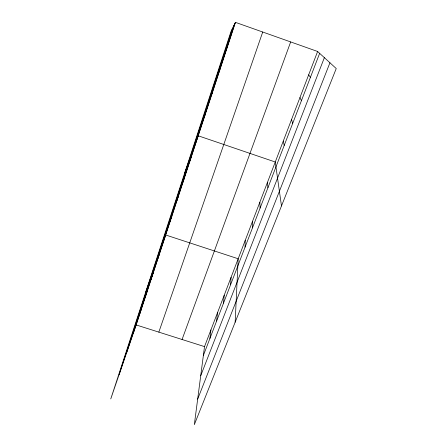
<?xml version="1.0" encoding="UTF-8"?>
<svg xmlns="http://www.w3.org/2000/svg" width="447" height="447" viewBox="0 0 447 447"><rect width="100%" height="100%" fill="white"/><g stroke="black" fill="none" stroke-linecap="round" stroke-linejoin="round"><path stroke-width="0.67" d="M245.068 247.13L245.224 240.385M235.15 322.22L238.184 258.763L165.675 234.977L145.292 293.394M230.585 284.761L231.11 277.224M223.517 303.127L224.215 295.221M216.627 321.03L217.488 312.771M209.911 338.485L210.923 329.897M317.616 51.478L204.519 346.609L194.333 424.65L336.239 68.547L317.616 51.478L235.435 22.35L231.032 31.385L110.761 398.92L136.162 324.941L235.435 22.35M119.086 374.681L232.524 28.323M126.685 352.543L233.842 25.619M133.267 333.367L234.954 23.333M144.85 298.043L147.527 290.299M138.989 315.928L141.772 307.832M157.042 260.875L159.473 253.89M150.868 279.699L153.422 272.324M158.836 332.127L262.724 32.022M169.698 222.288L171.855 216.147M176.185 202.525L178.191 196.836M182.84 182.231L184.695 177.018M189.679 161.384L191.366 156.673M184.55 173.436L198.217 135.787L275.263 162.004L281.476 205.966M182.074 339.496L290.667 41.923M203.927 117.935L205.257 114.331M211.353 95.295L212.493 92.283M203.357 355.51L319.65 53.344M200.714 375.754L324.36 57.663M218.996 71.995L219.924 69.626M197.669 399.11L329.942 62.776M226.858 48.019L227.573 46.32M136.162 324.941L204.519 346.609M308.67 74.822L310.408 77.365M299.971 97.524L301.423 100.698M291.511 119.6L292.696 123.383M283.275 141.09L284.208 145.437M267.457 182.37L267.921 187.757M259.852 202.212L260.098 208.073M252.449 221.544L252.488 227.858"/></g></svg>
